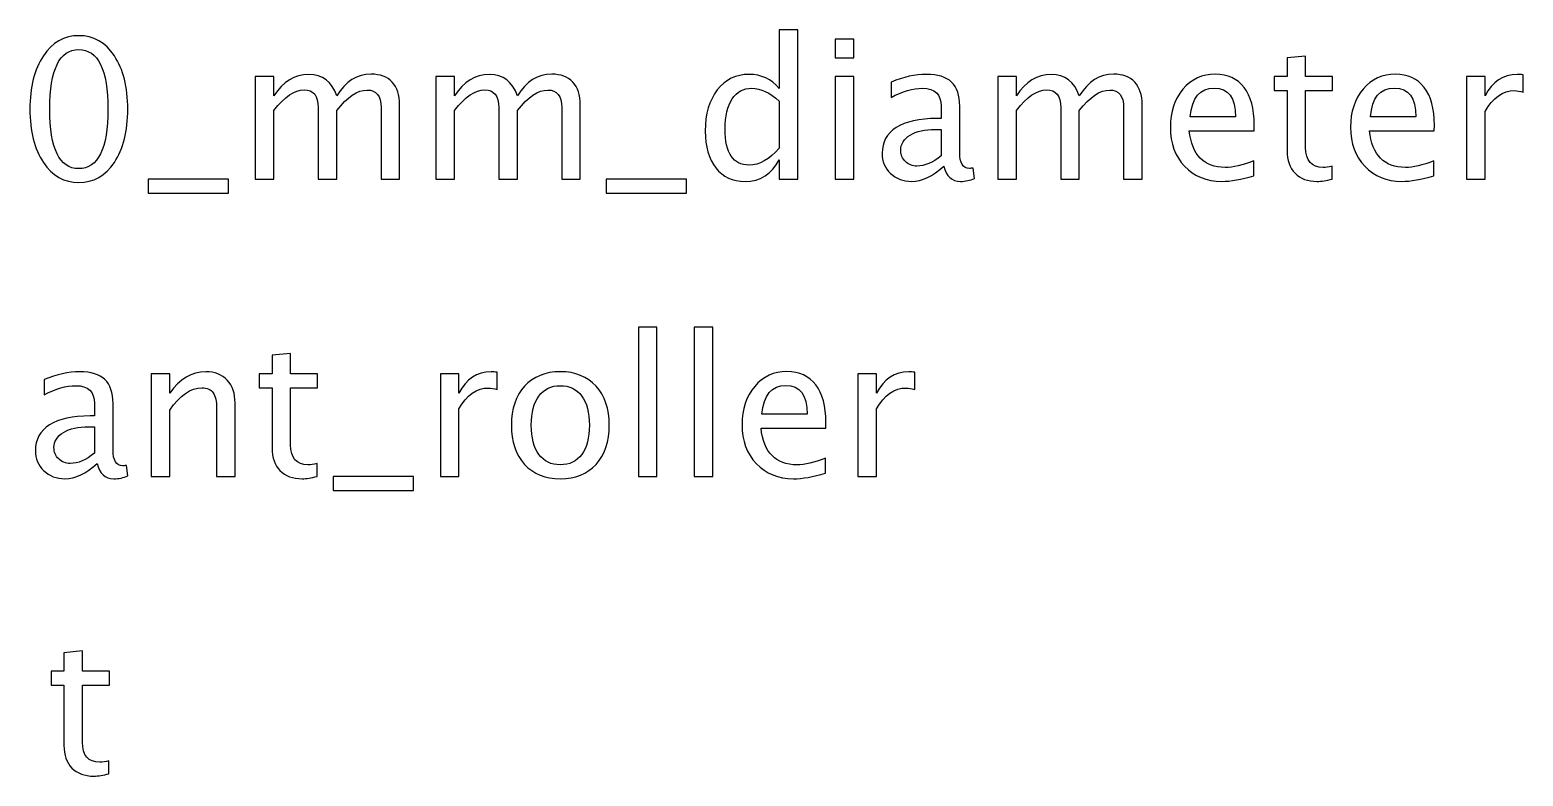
# Model space of a CAD drawing. Header units: centimetres. Extents: x -26.9 to 37.3, y -43.5 to 43.3.
# Drawn here: x 27.54 to 37.34, y 33.25 to 38.15 of the extents above; entities that cross this region are included whole.
import ezdxf

# ---------------------------------------------------------------- set-up
doc = ezdxf.new("R2010")
doc.units = ezdxf.units.CM
doc.header["$MEASUREMENT"] = 0
doc.layers.add('Layer 1', color=7, linetype='Continuous')

msp = doc.modelspace()

# ---------------------------------------------------------------- linework, layer by layer
at = {"layer": 'Layer 1'}
for points, knots in [([(32.46191, 37.17044), (32.46191, 37.17044), (32.46191, 37.29681), (32.46191, 37.29681), (32.46191, 37.29681), (32.41217, 37.2024), (32.33724, 37.1552), (32.23712, 37.1552), (32.23712, 37.1552), (32.15584, 37.1552), (32.09192, 37.18462), (32.04535, 37.24368), (32.04535, 37.24368), (31.99878, 37.30273), (31.9755, 37.38338), (31.9755, 37.48561), (31.9755, 37.48561), (31.9755, 37.59737), (32.00196, 37.68733), (32.05466, 37.75549), (32.05466, 37.75549), (32.10758, 37.82343), (32.17701, 37.85751), (32.26316, 37.85751), (32.26316, 37.85751), (32.34295, 37.85751), (32.40942, 37.82703), (32.46191, 37.76586), (32.46191, 37.76586), (32.46191, 37.76586), (32.46191, 38.14961), (32.46191, 38.14961), (32.46191, 38.14961), (32.46191, 38.14961), (32.58383, 38.14961), (32.58383, 38.14961), (32.58383, 38.14961), (32.58383, 38.14961), (32.58383, 37.17044), (32.58383, 37.17044), (32.58383, 37.17044), (32.58383, 37.17044), (32.46191, 37.17044), (32.46191, 37.17044)], [0, 0, 0, 0, 0.0833333, 0.0833333, 0.0833333, 0.0833333, 0.1666667, 0.1666667, 0.1666667, 0.1666667, 0.25, 0.25, 0.25, 0.25, 0.3333333, 0.3333333, 0.3333333, 0.3333333, 0.4166667, 0.4166667, 0.4166667, 0.4166667, 0.5, 0.5, 0.5, 0.5, 0.5833333, 0.5833333, 0.5833333, 0.5833333, 0.6666667, 0.6666667, 0.6666667, 0.6666667, 0.75, 0.75, 0.75, 0.75, 0.8333333, 0.8333333, 0.8333333, 0.8333333, 1, 1, 1, 1]), ([(27.86366, 37.14758), (27.76735, 37.14758), (27.68967, 37.19182), (27.63083, 37.28008), (27.63083, 37.28008), (27.57177, 37.36835), (27.54235, 37.48477), (27.54235, 37.62955), (27.54235, 37.62955), (27.54235, 37.77433), (27.57177, 37.89074), (27.63083, 37.97901), (27.63083, 37.97901), (27.68967, 38.06727), (27.76735, 38.11151), (27.86366, 38.11151), (27.86366, 38.11151), (27.96039, 38.11151), (28.03807, 38.06748), (28.09692, 37.97943), (28.09692, 37.97943), (28.15555, 37.89138), (28.18497, 37.77475), (28.18497, 37.62955), (28.18497, 37.62955), (28.18497, 37.48477), (28.15555, 37.36835), (28.09692, 37.28008), (28.09692, 37.28008), (28.03807, 37.19182), (27.96039, 37.14758), (27.86366, 37.14758)], [0, 0, 0, 0, 0.1111111, 0.1111111, 0.1111111, 0.1111111, 0.2222222, 0.2222222, 0.2222222, 0.2222222, 0.3333333, 0.3333333, 0.3333333, 0.3333333, 0.4444444, 0.4444444, 0.4444444, 0.4444444, 0.5555556, 0.5555556, 0.5555556, 0.5555556, 0.6666667, 0.6666667, 0.6666667, 0.6666667, 0.7777778, 0.7777778, 0.7777778, 0.7777778, 1, 1, 1, 1]), ([(32.82809, 37.96673), (32.82809, 37.96673), (32.82809, 38.08865), (32.82809, 38.08865), (32.82809, 38.08865), (32.82809, 38.08865), (32.95001, 38.08865), (32.95001, 38.08865), (32.95001, 38.08865), (32.95001, 38.08865), (32.95001, 37.96673), (32.95001, 37.96673), (32.95001, 37.96673), (32.95001, 37.96673), (32.82809, 37.96673), (32.82809, 37.96673)], [0, 0, 0, 0, 0.2, 0.2, 0.2, 0.2, 0.4, 0.4, 0.4, 0.4, 0.6, 0.6, 0.6, 0.6, 1, 1, 1, 1]), ([(27.86345, 37.23902), (27.99066, 37.23902), (28.05416, 37.3692), (28.05416, 37.62955), (28.05416, 37.62955), (28.05416, 37.8899), (27.99066, 38.02007), (27.86345, 38.02007), (27.86345, 38.02007), (27.73666, 38.02007), (27.67316, 37.8899), (27.67316, 37.62955), (27.67316, 37.62955), (27.67316, 37.3692), (27.73666, 37.23902), (27.86345, 37.23902)], [0, 0, 0, 0, 0.2, 0.2, 0.2, 0.2, 0.4, 0.4, 0.4, 0.4, 0.6, 0.6, 0.6, 0.6, 1, 1, 1, 1]), ([(36.09072, 37.17065), (36.05304, 37.16028), (36.02024, 37.1552), (35.99251, 37.1552), (35.99251, 37.1552), (35.93028, 37.1552), (35.88181, 37.17298), (35.84709, 37.20854), (35.84709, 37.20854), (35.81217, 37.2441), (35.79481, 37.29342), (35.79481, 37.35671), (35.79481, 37.35671), (35.79481, 37.35671), (35.79481, 37.7521), (35.79481, 37.7521), (35.79481, 37.7521), (35.79481, 37.7521), (35.71057, 37.7521), (35.71057, 37.7521), (35.71057, 37.7521), (35.71057, 37.7521), (35.71057, 37.84354), (35.71057, 37.84354), (35.71057, 37.84354), (35.71057, 37.84354), (35.79481, 37.84354), (35.79481, 37.84354), (35.79481, 37.84354), (35.79481, 37.84354), (35.79481, 37.96525), (35.79481, 37.96525), (35.79481, 37.96525), (35.79481, 37.96525), (35.91673, 37.97689), (35.91673, 37.97689), (35.91673, 37.97689), (35.91673, 37.97689), (35.91673, 37.84354), (35.91673, 37.84354), (35.91673, 37.84354), (35.91673, 37.84354), (36.09326, 37.84354), (36.09326, 37.84354), (36.09326, 37.84354), (36.09326, 37.84354), (36.09326, 37.7521), (36.09326, 37.7521), (36.09326, 37.7521), (36.09326, 37.7521), (35.91673, 37.7521), (35.91673, 37.7521), (35.91673, 37.7521), (35.91673, 37.7521), (35.91673, 37.37872), (35.91673, 37.37872), (35.91673, 37.37872), (35.91673, 37.29067), (35.95504, 37.24664), (36.03145, 37.24664), (36.03145, 37.24664), (36.04775, 37.24664), (36.06744, 37.24939), (36.09072, 37.25468), (36.09072, 37.25468), (36.09072, 37.25468), (36.09072, 37.17065), (36.09072, 37.17065)], [0, 0, 0, 0, 0.0555556, 0.0555556, 0.0555556, 0.0555556, 0.1111111, 0.1111111, 0.1111111, 0.1111111, 0.1666667, 0.1666667, 0.1666667, 0.1666667, 0.2222222, 0.2222222, 0.2222222, 0.2222222, 0.2777778, 0.2777778, 0.2777778, 0.2777778, 0.3333333, 0.3333333, 0.3333333, 0.3333333, 0.3888889, 0.3888889, 0.3888889, 0.3888889, 0.4444444, 0.4444444, 0.4444444, 0.4444444, 0.5, 0.5, 0.5, 0.5, 0.5555556, 0.5555556, 0.5555556, 0.5555556, 0.6111111, 0.6111111, 0.6111111, 0.6111111, 0.6666667, 0.6666667, 0.6666667, 0.6666667, 0.7222222, 0.7222222, 0.7222222, 0.7222222, 0.7777778, 0.7777778, 0.7777778, 0.7777778, 0.8333333, 0.8333333, 0.8333333, 0.8333333, 0.8888889, 0.8888889, 0.8888889, 0.8888889, 1, 1, 1, 1]), ([(29.02232, 37.17044), (29.02232, 37.17044), (29.02232, 37.84354), (29.02232, 37.84354), (29.02232, 37.84354), (29.02232, 37.84354), (29.14424, 37.84354), (29.14424, 37.84354), (29.14424, 37.84354), (29.14424, 37.84354), (29.14424, 37.71633), (29.14424, 37.71633), (29.14424, 37.71633), (29.20372, 37.81052), (29.27992, 37.85751), (29.37326, 37.85751), (29.37326, 37.85751), (29.46322, 37.85751), (29.52439, 37.81052), (29.55699, 37.71633), (29.55699, 37.71633), (29.61478, 37.81137), (29.69013, 37.85878), (29.78263, 37.85878), (29.78263, 37.85878), (29.84168, 37.85878), (29.88761, 37.84142), (29.92042, 37.8065), (29.92042, 37.8065), (29.95323, 37.77157), (29.96974, 37.72268), (29.96974, 37.65981), (29.96974, 37.65981), (29.96974, 37.65981), (29.96974, 37.17044), (29.96974, 37.17044), (29.96974, 37.17044), (29.96974, 37.17044), (29.84782, 37.17044), (29.84782, 37.17044), (29.84782, 37.17044), (29.84782, 37.17044), (29.84782, 37.63971), (29.84782, 37.63971), (29.84782, 37.63971), (29.84782, 37.71633), (29.81734, 37.75464), (29.75638, 37.75464), (29.75638, 37.75464), (29.69309, 37.75464), (29.62663, 37.70998), (29.55699, 37.62044), (29.55699, 37.62044), (29.55699, 37.62044), (29.55699, 37.17044), (29.55699, 37.17044), (29.55699, 37.17044), (29.55699, 37.17044), (29.43507, 37.17044), (29.43507, 37.17044), (29.43507, 37.17044), (29.43507, 37.17044), (29.43507, 37.64013), (29.43507, 37.64013), (29.43507, 37.64013), (29.43507, 37.71739), (29.40417, 37.75591), (29.34215, 37.75591), (29.34215, 37.75591), (29.28055, 37.75591), (29.21451, 37.71104), (29.14424, 37.62108), (29.14424, 37.62108), (29.14424, 37.62108), (29.14424, 37.17044), (29.14424, 37.17044), (29.14424, 37.17044), (29.14424, 37.17044), (29.02232, 37.17044), (29.02232, 37.17044)], [0, 0, 0, 0, 0.047619, 0.047619, 0.047619, 0.047619, 0.0952381, 0.0952381, 0.0952381, 0.0952381, 0.1428571, 0.1428571, 0.1428571, 0.1428571, 0.1904762, 0.1904762, 0.1904762, 0.1904762, 0.2380952, 0.2380952, 0.2380952, 0.2380952, 0.2857143, 0.2857143, 0.2857143, 0.2857143, 0.3333333, 0.3333333, 0.3333333, 0.3333333, 0.3809524, 0.3809524, 0.3809524, 0.3809524, 0.4285714, 0.4285714, 0.4285714, 0.4285714, 0.4761905, 0.4761905, 0.4761905, 0.4761905, 0.5238095, 0.5238095, 0.5238095, 0.5238095, 0.5714286, 0.5714286, 0.5714286, 0.5714286, 0.6190476, 0.6190476, 0.6190476, 0.6190476, 0.6666667, 0.6666667, 0.6666667, 0.6666667, 0.7142857, 0.7142857, 0.7142857, 0.7142857, 0.7619048, 0.7619048, 0.7619048, 0.7619048, 0.8095238, 0.8095238, 0.8095238, 0.8095238, 0.8571429, 0.8571429, 0.8571429, 0.8571429, 0.9047619, 0.9047619, 0.9047619, 0.9047619, 1, 1, 1, 1]), ([(30.20808, 37.17044), (30.20808, 37.17044), (30.20808, 37.84354), (30.20808, 37.84354), (30.20808, 37.84354), (30.20808, 37.84354), (30.33, 37.84354), (30.33, 37.84354), (30.33, 37.84354), (30.33, 37.84354), (30.33, 37.71633), (30.33, 37.71633), (30.33, 37.71633), (30.38948, 37.81052), (30.46568, 37.85751), (30.55902, 37.85751), (30.55902, 37.85751), (30.64898, 37.85751), (30.71015, 37.81052), (30.74275, 37.71633), (30.74275, 37.71633), (30.80054, 37.81137), (30.87589, 37.85878), (30.96839, 37.85878), (30.96839, 37.85878), (31.02744, 37.85878), (31.07337, 37.84142), (31.10618, 37.8065), (31.10618, 37.8065), (31.13899, 37.77157), (31.1555, 37.72268), (31.1555, 37.65981), (31.1555, 37.65981), (31.1555, 37.65981), (31.1555, 37.17044), (31.1555, 37.17044), (31.1555, 37.17044), (31.1555, 37.17044), (31.03358, 37.17044), (31.03358, 37.17044), (31.03358, 37.17044), (31.03358, 37.17044), (31.03358, 37.63971), (31.03358, 37.63971), (31.03358, 37.63971), (31.03358, 37.71633), (31.0031, 37.75464), (30.94214, 37.75464), (30.94214, 37.75464), (30.87885, 37.75464), (30.81239, 37.70998), (30.74275, 37.62044), (30.74275, 37.62044), (30.74275, 37.62044), (30.74275, 37.17044), (30.74275, 37.17044), (30.74275, 37.17044), (30.74275, 37.17044), (30.62083, 37.17044), (30.62083, 37.17044), (30.62083, 37.17044), (30.62083, 37.17044), (30.62083, 37.64013), (30.62083, 37.64013), (30.62083, 37.64013), (30.62083, 37.71739), (30.58993, 37.75591), (30.52791, 37.75591), (30.52791, 37.75591), (30.46631, 37.75591), (30.40027, 37.71104), (30.33, 37.62108), (30.33, 37.62108), (30.33, 37.62108), (30.33, 37.17044), (30.33, 37.17044), (30.33, 37.17044), (30.33, 37.17044), (30.20808, 37.17044), (30.20808, 37.17044)], [0, 0, 0, 0, 0.047619, 0.047619, 0.047619, 0.047619, 0.0952381, 0.0952381, 0.0952381, 0.0952381, 0.1428571, 0.1428571, 0.1428571, 0.1428571, 0.1904762, 0.1904762, 0.1904762, 0.1904762, 0.2380952, 0.2380952, 0.2380952, 0.2380952, 0.2857143, 0.2857143, 0.2857143, 0.2857143, 0.3333333, 0.3333333, 0.3333333, 0.3333333, 0.3809524, 0.3809524, 0.3809524, 0.3809524, 0.4285714, 0.4285714, 0.4285714, 0.4285714, 0.4761905, 0.4761905, 0.4761905, 0.4761905, 0.5238095, 0.5238095, 0.5238095, 0.5238095, 0.5714286, 0.5714286, 0.5714286, 0.5714286, 0.6190476, 0.6190476, 0.6190476, 0.6190476, 0.6666667, 0.6666667, 0.6666667, 0.6666667, 0.7142857, 0.7142857, 0.7142857, 0.7142857, 0.7619048, 0.7619048, 0.7619048, 0.7619048, 0.8095238, 0.8095238, 0.8095238, 0.8095238, 0.8571429, 0.8571429, 0.8571429, 0.8571429, 0.9047619, 0.9047619, 0.9047619, 0.9047619, 1, 1, 1, 1]), ([(32.82809, 37.17044), (32.82809, 37.17044), (32.82809, 37.84354), (32.82809, 37.84354), (32.82809, 37.84354), (32.82809, 37.84354), (32.95001, 37.84354), (32.95001, 37.84354), (32.95001, 37.84354), (32.95001, 37.84354), (32.95001, 37.17044), (32.95001, 37.17044), (32.95001, 37.17044), (32.95001, 37.17044), (32.82809, 37.17044), (32.82809, 37.17044)], [0, 0, 0, 0, 0.2, 0.2, 0.2, 0.2, 0.4, 0.4, 0.4, 0.4, 0.6, 0.6, 0.6, 0.6, 1, 1, 1, 1]), ([(33.54204, 37.25617), (33.46881, 37.18886), (33.39832, 37.1552), (33.33059, 37.1552), (33.33059, 37.1552), (33.27492, 37.1552), (33.22856, 37.17256), (33.19195, 37.20748), (33.19195, 37.20748), (33.15512, 37.24241), (33.1367, 37.28643), (33.1367, 37.33956), (33.1367, 37.33956), (33.1367, 37.41301), (33.1676, 37.46953), (33.22941, 37.5089), (33.22941, 37.5089), (33.29122, 37.54827), (33.37991, 37.56795), (33.49548, 37.56795), (33.49548, 37.56795), (33.49548, 37.56795), (33.52405, 37.56795), (33.52405, 37.56795), (33.52405, 37.56795), (33.52405, 37.56795), (33.52405, 37.64902), (33.52405, 37.64902), (33.52405, 37.64902), (33.52405, 37.72712), (33.48341, 37.76607), (33.40192, 37.76607), (33.40192, 37.76607), (33.33884, 37.76607), (33.26984, 37.74617), (33.19512, 37.70638), (33.19512, 37.70638), (33.19512, 37.70638), (33.19512, 37.80671), (33.19512, 37.80671), (33.19512, 37.80671), (33.27725, 37.84058), (33.35472, 37.85751), (33.42732, 37.85751), (33.42732, 37.85751), (33.50204, 37.85751), (33.55728, 37.84058), (33.59263, 37.8065), (33.59263, 37.8065), (33.62819, 37.77242), (33.64597, 37.71993), (33.64597, 37.64902), (33.64597, 37.64902), (33.64597, 37.64902), (33.64597, 37.34485), (33.64597, 37.34485), (33.64597, 37.34485), (33.64597, 37.27522), (33.66735, 37.24029), (33.71032, 37.24029), (33.71032, 37.24029), (33.71561, 37.24029), (33.72344, 37.24114), (33.73381, 37.24283), (33.73381, 37.24283), (33.73381, 37.24283), (33.74249, 37.1751), (33.74249, 37.1751), (33.74249, 37.1751), (33.71476, 37.16176), (33.68428, 37.1552), (33.65084, 37.1552), (33.65084, 37.1552), (33.5939, 37.1552), (33.55771, 37.18886), (33.54204, 37.25617)], [0, 0, 0, 0, 0.05, 0.05, 0.05, 0.05, 0.1, 0.1, 0.1, 0.1, 0.15, 0.15, 0.15, 0.15, 0.2, 0.2, 0.2, 0.2, 0.25, 0.25, 0.25, 0.25, 0.3, 0.3, 0.3, 0.3, 0.35, 0.35, 0.35, 0.35, 0.4, 0.4, 0.4, 0.4, 0.45, 0.45, 0.45, 0.45, 0.5, 0.5, 0.5, 0.5, 0.55, 0.55, 0.55, 0.55, 0.6, 0.6, 0.6, 0.6, 0.65, 0.65, 0.65, 0.65, 0.7, 0.7, 0.7, 0.7, 0.75, 0.75, 0.75, 0.75, 0.8, 0.8, 0.8, 0.8, 0.85, 0.85, 0.85, 0.85, 0.9, 0.9, 0.9, 0.9, 1, 1, 1, 1]), ([(33.89637, 37.17044), (33.89637, 37.17044), (33.89637, 37.84354), (33.89637, 37.84354), (33.89637, 37.84354), (33.89637, 37.84354), (34.01829, 37.84354), (34.01829, 37.84354), (34.01829, 37.84354), (34.01829, 37.84354), (34.01829, 37.71633), (34.01829, 37.71633), (34.01829, 37.71633), (34.07777, 37.81052), (34.15397, 37.85751), (34.24731, 37.85751), (34.24731, 37.85751), (34.33727, 37.85751), (34.39844, 37.81052), (34.43104, 37.71633), (34.43104, 37.71633), (34.48883, 37.81137), (34.56418, 37.85878), (34.65668, 37.85878), (34.65668, 37.85878), (34.71573, 37.85878), (34.76166, 37.84142), (34.79447, 37.8065), (34.79447, 37.8065), (34.82728, 37.77157), (34.84379, 37.72268), (34.84379, 37.65981), (34.84379, 37.65981), (34.84379, 37.65981), (34.84379, 37.17044), (34.84379, 37.17044), (34.84379, 37.17044), (34.84379, 37.17044), (34.72187, 37.17044), (34.72187, 37.17044), (34.72187, 37.17044), (34.72187, 37.17044), (34.72187, 37.63971), (34.72187, 37.63971), (34.72187, 37.63971), (34.72187, 37.71633), (34.69139, 37.75464), (34.63043, 37.75464), (34.63043, 37.75464), (34.56714, 37.75464), (34.50068, 37.70998), (34.43104, 37.62044), (34.43104, 37.62044), (34.43104, 37.62044), (34.43104, 37.17044), (34.43104, 37.17044), (34.43104, 37.17044), (34.43104, 37.17044), (34.30912, 37.17044), (34.30912, 37.17044), (34.30912, 37.17044), (34.30912, 37.17044), (34.30912, 37.64013), (34.30912, 37.64013), (34.30912, 37.64013), (34.30912, 37.71739), (34.27822, 37.75591), (34.2162, 37.75591), (34.2162, 37.75591), (34.1546, 37.75591), (34.08856, 37.71104), (34.01829, 37.62108), (34.01829, 37.62108), (34.01829, 37.62108), (34.01829, 37.17044), (34.01829, 37.17044), (34.01829, 37.17044), (34.01829, 37.17044), (33.89637, 37.17044), (33.89637, 37.17044)], [0, 0, 0, 0, 0.047619, 0.047619, 0.047619, 0.047619, 0.0952381, 0.0952381, 0.0952381, 0.0952381, 0.1428571, 0.1428571, 0.1428571, 0.1428571, 0.1904762, 0.1904762, 0.1904762, 0.1904762, 0.2380952, 0.2380952, 0.2380952, 0.2380952, 0.2857143, 0.2857143, 0.2857143, 0.2857143, 0.3333333, 0.3333333, 0.3333333, 0.3333333, 0.3809524, 0.3809524, 0.3809524, 0.3809524, 0.4285714, 0.4285714, 0.4285714, 0.4285714, 0.4761905, 0.4761905, 0.4761905, 0.4761905, 0.5238095, 0.5238095, 0.5238095, 0.5238095, 0.5714286, 0.5714286, 0.5714286, 0.5714286, 0.6190476, 0.6190476, 0.6190476, 0.6190476, 0.6666667, 0.6666667, 0.6666667, 0.6666667, 0.7142857, 0.7142857, 0.7142857, 0.7142857, 0.7619048, 0.7619048, 0.7619048, 0.7619048, 0.8095238, 0.8095238, 0.8095238, 0.8095238, 0.8571429, 0.8571429, 0.8571429, 0.8571429, 0.9047619, 0.9047619, 0.9047619, 0.9047619, 1, 1, 1, 1]), ([(35.57616, 37.19203), (35.49425, 37.16748), (35.42418, 37.1552), (35.36576, 37.1552), (35.36576, 37.1552), (35.26607, 37.1552), (35.185, 37.18822), (35.12256, 37.25405), (35.12256, 37.25405), (35.06012, 37.31988), (35.02879, 37.40518), (35.02879, 37.51017), (35.02879, 37.51017), (35.02879, 37.61198), (35.05631, 37.69559), (35.11155, 37.76099), (35.11155, 37.76099), (35.1668, 37.82618), (35.23749, 37.85878), (35.32364, 37.85878), (35.32364, 37.85878), (35.40513, 37.85878), (35.46821, 37.82978), (35.51266, 37.77179), (35.51266, 37.77179), (35.55711, 37.71379), (35.57934, 37.63166), (35.57934, 37.52519), (35.57934, 37.52519), (35.57934, 37.52519), (35.5787, 37.48794), (35.5787, 37.48794), (35.5787, 37.48794), (35.5787, 37.48794), (35.15325, 37.48794), (35.15325, 37.48794), (35.15325, 37.48794), (35.17103, 37.32707), (35.24956, 37.24664), (35.38862, 37.24664), (35.38862, 37.24664), (35.43964, 37.24664), (35.50208, 37.26103), (35.57616, 37.28982), (35.57616, 37.28982), (35.57616, 37.28982), (35.57616, 37.19203), (35.57616, 37.19203)], [0, 0, 0, 0, 0.0769231, 0.0769231, 0.0769231, 0.0769231, 0.1538462, 0.1538462, 0.1538462, 0.1538462, 0.2307692, 0.2307692, 0.2307692, 0.2307692, 0.3076923, 0.3076923, 0.3076923, 0.3076923, 0.3846154, 0.3846154, 0.3846154, 0.3846154, 0.4615385, 0.4615385, 0.4615385, 0.4615385, 0.5384615, 0.5384615, 0.5384615, 0.5384615, 0.6153846, 0.6153846, 0.6153846, 0.6153846, 0.6923077, 0.6923077, 0.6923077, 0.6923077, 0.7692308, 0.7692308, 0.7692308, 0.7692308, 0.8461538, 0.8461538, 0.8461538, 0.8461538, 1, 1, 1, 1]), ([(36.75874, 37.19203), (36.67683, 37.16748), (36.60676, 37.1552), (36.54834, 37.1552), (36.54834, 37.1552), (36.44865, 37.1552), (36.36758, 37.18822), (36.30514, 37.25405), (36.30514, 37.25405), (36.2427, 37.31988), (36.21137, 37.40518), (36.21137, 37.51017), (36.21137, 37.51017), (36.21137, 37.61198), (36.23889, 37.69559), (36.29413, 37.76099), (36.29413, 37.76099), (36.34938, 37.82618), (36.42007, 37.85878), (36.50622, 37.85878), (36.50622, 37.85878), (36.58771, 37.85878), (36.65079, 37.82978), (36.69524, 37.77179), (36.69524, 37.77179), (36.73969, 37.71379), (36.76192, 37.63166), (36.76192, 37.52519), (36.76192, 37.52519), (36.76192, 37.52519), (36.76128, 37.48794), (36.76128, 37.48794), (36.76128, 37.48794), (36.76128, 37.48794), (36.33583, 37.48794), (36.33583, 37.48794), (36.33583, 37.48794), (36.35361, 37.32707), (36.43214, 37.24664), (36.5712, 37.24664), (36.5712, 37.24664), (36.62222, 37.24664), (36.68466, 37.26103), (36.75874, 37.28982), (36.75874, 37.28982), (36.75874, 37.28982), (36.75874, 37.19203), (36.75874, 37.19203)], [0, 0, 0, 0, 0.0769231, 0.0769231, 0.0769231, 0.0769231, 0.1538462, 0.1538462, 0.1538462, 0.1538462, 0.2307692, 0.2307692, 0.2307692, 0.2307692, 0.3076923, 0.3076923, 0.3076923, 0.3076923, 0.3846154, 0.3846154, 0.3846154, 0.3846154, 0.4615385, 0.4615385, 0.4615385, 0.4615385, 0.5384615, 0.5384615, 0.5384615, 0.5384615, 0.6153846, 0.6153846, 0.6153846, 0.6153846, 0.6923077, 0.6923077, 0.6923077, 0.6923077, 0.7692308, 0.7692308, 0.7692308, 0.7692308, 0.8461538, 0.8461538, 0.8461538, 0.8461538, 1, 1, 1, 1]), ([(36.97231, 37.17044), (36.97231, 37.17044), (36.97231, 37.84354), (36.97231, 37.84354), (36.97231, 37.84354), (36.97231, 37.84354), (37.09423, 37.84354), (37.09423, 37.84354), (37.09423, 37.84354), (37.09423, 37.84354), (37.09423, 37.71633), (37.09423, 37.71633), (37.09423, 37.71633), (37.1427, 37.81052), (37.21298, 37.85751), (37.30526, 37.85751), (37.30526, 37.85751), (37.31775, 37.85751), (37.33087, 37.85645), (37.34442, 37.85434), (37.34442, 37.85434), (37.34442, 37.85434), (37.34442, 37.74025), (37.34442, 37.74025), (37.34442, 37.74025), (37.32325, 37.74723), (37.30463, 37.75083), (37.28854, 37.75083), (37.28854, 37.75083), (37.21107, 37.75083), (37.1463, 37.70511), (37.09423, 37.61346), (37.09423, 37.61346), (37.09423, 37.61346), (37.09423, 37.17044), (37.09423, 37.17044), (37.09423, 37.17044), (37.09423, 37.17044), (36.97231, 37.17044), (36.97231, 37.17044)], [0, 0, 0, 0, 0.0909091, 0.0909091, 0.0909091, 0.0909091, 0.1818182, 0.1818182, 0.1818182, 0.1818182, 0.2727273, 0.2727273, 0.2727273, 0.2727273, 0.3636364, 0.3636364, 0.3636364, 0.3636364, 0.4545455, 0.4545455, 0.4545455, 0.4545455, 0.5454545, 0.5454545, 0.5454545, 0.5454545, 0.6363636, 0.6363636, 0.6363636, 0.6363636, 0.7272727, 0.7272727, 0.7272727, 0.7272727, 0.8181818, 0.8181818, 0.8181818, 0.8181818, 1, 1, 1, 1]), ([(32.46191, 37.68246), (32.39862, 37.73813), (32.33872, 37.76607), (32.28199, 37.76607), (32.28199, 37.76607), (32.22611, 37.76607), (32.18293, 37.74279), (32.15224, 37.69601), (32.15224, 37.69601), (32.12155, 37.64944), (32.10631, 37.5834), (32.10631, 37.49789), (32.10631, 37.49789), (32.10631, 37.34062), (32.15838, 37.26188), (32.26273, 37.26188), (32.26273, 37.26188), (32.33047, 37.26188), (32.39693, 37.29892), (32.46191, 37.37279), (32.46191, 37.37279), (32.46191, 37.37279), (32.46191, 37.68246), (32.46191, 37.68246)], [0, 0, 0, 0, 0.1428571, 0.1428571, 0.1428571, 0.1428571, 0.2857143, 0.2857143, 0.2857143, 0.2857143, 0.4285714, 0.4285714, 0.4285714, 0.4285714, 0.5714286, 0.5714286, 0.5714286, 0.5714286, 0.7142857, 0.7142857, 0.7142857, 0.7142857, 1, 1, 1, 1]), ([(35.1596, 37.57938), (35.1596, 37.57938), (35.45678, 37.57938), (35.45678, 37.57938), (35.45678, 37.57938), (35.45678, 37.70469), (35.41, 37.76734), (35.31666, 37.76734), (35.31666, 37.76734), (35.22268, 37.76734), (35.1704, 37.70469), (35.1596, 37.57938)], [0, 0, 0, 0, 0.25, 0.25, 0.25, 0.25, 0.5, 0.5, 0.5, 0.5, 1, 1, 1, 1]), ([(36.34218, 37.57938), (36.34218, 37.57938), (36.63936, 37.57938), (36.63936, 37.57938), (36.63936, 37.57938), (36.63936, 37.70469), (36.59258, 37.76734), (36.49924, 37.76734), (36.49924, 37.76734), (36.40526, 37.76734), (36.35298, 37.70469), (36.34218, 37.57938)], [0, 0, 0, 0, 0.25, 0.25, 0.25, 0.25, 0.5, 0.5, 0.5, 0.5, 1, 1, 1, 1]), ([(33.52405, 37.32263), (33.52405, 37.32263), (33.52405, 37.49556), (33.52405, 37.49556), (33.52405, 37.49556), (33.52405, 37.49556), (33.48489, 37.49683), (33.48489, 37.49683), (33.48489, 37.49683), (33.41716, 37.49683), (33.36255, 37.48434), (33.32085, 37.45937), (33.32085, 37.45937), (33.27936, 37.43418), (33.25862, 37.40095), (33.25862, 37.35946), (33.25862, 37.35946), (33.25862, 37.33046), (33.26899, 37.30591), (33.28952, 37.2858), (33.28952, 37.2858), (33.31027, 37.26569), (33.33546, 37.25553), (33.3653, 37.25553), (33.3653, 37.25553), (33.4161, 37.25553), (33.46902, 37.27797), (33.52405, 37.32263)], [0, 0, 0, 0, 0.125, 0.125, 0.125, 0.125, 0.25, 0.25, 0.25, 0.25, 0.375, 0.375, 0.375, 0.375, 0.5, 0.5, 0.5, 0.5, 0.625, 0.625, 0.625, 0.625, 0.75, 0.75, 0.75, 0.75, 1, 1, 1, 1]), ([(28.31874, 37.079), (28.31874, 37.079), (28.31874, 37.17044), (28.31874, 37.17044), (28.31874, 37.17044), (28.31874, 37.17044), (28.84706, 37.17044), (28.84706, 37.17044), (28.84706, 37.17044), (28.84706, 37.17044), (28.84706, 37.079), (28.84706, 37.079), (28.84706, 37.079), (28.84706, 37.079), (28.31874, 37.079), (28.31874, 37.079)], [0, 0, 0, 0, 0.2, 0.2, 0.2, 0.2, 0.4, 0.4, 0.4, 0.4, 0.6, 0.6, 0.6, 0.6, 1, 1, 1, 1]), ([(31.32526, 37.079), (31.32526, 37.079), (31.32526, 37.17044), (31.32526, 37.17044), (31.32526, 37.17044), (31.32526, 37.17044), (31.85358, 37.17044), (31.85358, 37.17044), (31.85358, 37.17044), (31.85358, 37.17044), (31.85358, 37.079), (31.85358, 37.079), (31.85358, 37.079), (31.85358, 37.079), (31.32526, 37.079), (31.32526, 37.079)], [0, 0, 0, 0, 0.2, 0.2, 0.2, 0.2, 0.4, 0.4, 0.4, 0.4, 0.6, 0.6, 0.6, 0.6, 1, 1, 1, 1]), ([(31.53659, 35.21887), (31.53659, 35.21887), (31.53659, 36.19804), (31.53659, 36.19804), (31.53659, 36.19804), (31.53659, 36.19804), (31.65851, 36.19804), (31.65851, 36.19804), (31.65851, 36.19804), (31.65851, 36.19804), (31.65851, 35.21887), (31.65851, 35.21887), (31.65851, 35.21887), (31.65851, 35.21887), (31.53659, 35.21887), (31.53659, 35.21887)], [0, 0, 0, 0, 0.2, 0.2, 0.2, 0.2, 0.4, 0.4, 0.4, 0.4, 0.6, 0.6, 0.6, 0.6, 1, 1, 1, 1]), ([(31.90362, 35.21887), (31.90362, 35.21887), (31.90362, 36.19804), (31.90362, 36.19804), (31.90362, 36.19804), (31.90362, 36.19804), (32.02554, 36.19804), (32.02554, 36.19804), (32.02554, 36.19804), (32.02554, 36.19804), (32.02554, 35.21887), (32.02554, 35.21887), (32.02554, 35.21887), (32.02554, 35.21887), (31.90362, 35.21887), (31.90362, 35.21887)], [0, 0, 0, 0, 0.2, 0.2, 0.2, 0.2, 0.4, 0.4, 0.4, 0.4, 0.6, 0.6, 0.6, 0.6, 1, 1, 1, 1]), ([(29.42776, 35.21908), (29.39008, 35.20871), (29.35728, 35.20363), (29.32955, 35.20363), (29.32955, 35.20363), (29.26732, 35.20363), (29.21885, 35.22141), (29.18413, 35.25697), (29.18413, 35.25697), (29.14921, 35.29253), (29.13185, 35.34185), (29.13185, 35.40514), (29.13185, 35.40514), (29.13185, 35.40514), (29.13185, 35.80053), (29.13185, 35.80053), (29.13185, 35.80053), (29.13185, 35.80053), (29.04761, 35.80053), (29.04761, 35.80053), (29.04761, 35.80053), (29.04761, 35.80053), (29.04761, 35.89197), (29.04761, 35.89197), (29.04761, 35.89197), (29.04761, 35.89197), (29.13185, 35.89197), (29.13185, 35.89197), (29.13185, 35.89197), (29.13185, 35.89197), (29.13185, 36.01368), (29.13185, 36.01368), (29.13185, 36.01368), (29.13185, 36.01368), (29.25377, 36.02532), (29.25377, 36.02532), (29.25377, 36.02532), (29.25377, 36.02532), (29.25377, 35.89197), (29.25377, 35.89197), (29.25377, 35.89197), (29.25377, 35.89197), (29.4303, 35.89197), (29.4303, 35.89197), (29.4303, 35.89197), (29.4303, 35.89197), (29.4303, 35.80053), (29.4303, 35.80053), (29.4303, 35.80053), (29.4303, 35.80053), (29.25377, 35.80053), (29.25377, 35.80053), (29.25377, 35.80053), (29.25377, 35.80053), (29.25377, 35.42715), (29.25377, 35.42715), (29.25377, 35.42715), (29.25377, 35.3391), (29.29208, 35.29507), (29.36849, 35.29507), (29.36849, 35.29507), (29.38479, 35.29507), (29.40448, 35.29782), (29.42776, 35.30311), (29.42776, 35.30311), (29.42776, 35.30311), (29.42776, 35.21908), (29.42776, 35.21908)], [0, 0, 0, 0, 0.0555556, 0.0555556, 0.0555556, 0.0555556, 0.1111111, 0.1111111, 0.1111111, 0.1111111, 0.1666667, 0.1666667, 0.1666667, 0.1666667, 0.2222222, 0.2222222, 0.2222222, 0.2222222, 0.2777778, 0.2777778, 0.2777778, 0.2777778, 0.3333333, 0.3333333, 0.3333333, 0.3333333, 0.3888889, 0.3888889, 0.3888889, 0.3888889, 0.4444444, 0.4444444, 0.4444444, 0.4444444, 0.5, 0.5, 0.5, 0.5, 0.5555556, 0.5555556, 0.5555556, 0.5555556, 0.6111111, 0.6111111, 0.6111111, 0.6111111, 0.6666667, 0.6666667, 0.6666667, 0.6666667, 0.7222222, 0.7222222, 0.7222222, 0.7222222, 0.7777778, 0.7777778, 0.7777778, 0.7777778, 0.8333333, 0.8333333, 0.8333333, 0.8333333, 0.8888889, 0.8888889, 0.8888889, 0.8888889, 1, 1, 1, 1]), ([(27.98419, 35.3046), (27.91096, 35.23729), (27.84047, 35.20363), (27.77274, 35.20363), (27.77274, 35.20363), (27.71707, 35.20363), (27.67071, 35.22099), (27.6341, 35.25591), (27.6341, 35.25591), (27.59727, 35.29084), (27.57885, 35.33486), (27.57885, 35.38799), (27.57885, 35.38799), (27.57885, 35.46144), (27.60975, 35.51796), (27.67156, 35.55733), (27.67156, 35.55733), (27.73337, 35.5967), (27.82206, 35.61638), (27.93763, 35.61638), (27.93763, 35.61638), (27.93763, 35.61638), (27.9662, 35.61638), (27.9662, 35.61638), (27.9662, 35.61638), (27.9662, 35.61638), (27.9662, 35.69745), (27.9662, 35.69745), (27.9662, 35.69745), (27.9662, 35.77555), (27.92556, 35.8145), (27.84407, 35.8145), (27.84407, 35.8145), (27.78099, 35.8145), (27.71199, 35.7946), (27.63727, 35.75481), (27.63727, 35.75481), (27.63727, 35.75481), (27.63727, 35.85514), (27.63727, 35.85514), (27.63727, 35.85514), (27.7194, 35.88901), (27.79687, 35.90594), (27.86947, 35.90594), (27.86947, 35.90594), (27.94419, 35.90594), (27.99943, 35.88901), (28.03478, 35.85493), (28.03478, 35.85493), (28.07034, 35.82085), (28.08812, 35.76836), (28.08812, 35.69745), (28.08812, 35.69745), (28.08812, 35.69745), (28.08812, 35.39328), (28.08812, 35.39328), (28.08812, 35.39328), (28.08812, 35.32365), (28.1095, 35.28872), (28.15247, 35.28872), (28.15247, 35.28872), (28.15776, 35.28872), (28.16559, 35.28957), (28.17596, 35.29126), (28.17596, 35.29126), (28.17596, 35.29126), (28.18464, 35.22353), (28.18464, 35.22353), (28.18464, 35.22353), (28.15691, 35.21019), (28.12643, 35.20363), (28.09299, 35.20363), (28.09299, 35.20363), (28.03605, 35.20363), (27.99986, 35.23729), (27.98419, 35.3046)], [0, 0, 0, 0, 0.05, 0.05, 0.05, 0.05, 0.1, 0.1, 0.1, 0.1, 0.15, 0.15, 0.15, 0.15, 0.2, 0.2, 0.2, 0.2, 0.25, 0.25, 0.25, 0.25, 0.3, 0.3, 0.3, 0.3, 0.35, 0.35, 0.35, 0.35, 0.4, 0.4, 0.4, 0.4, 0.45, 0.45, 0.45, 0.45, 0.5, 0.5, 0.5, 0.5, 0.55, 0.55, 0.55, 0.55, 0.6, 0.6, 0.6, 0.6, 0.65, 0.65, 0.65, 0.65, 0.7, 0.7, 0.7, 0.7, 0.75, 0.75, 0.75, 0.75, 0.8, 0.8, 0.8, 0.8, 0.85, 0.85, 0.85, 0.85, 0.9, 0.9, 0.9, 0.9, 1, 1, 1, 1]), ([(28.33852, 35.21887), (28.33852, 35.21887), (28.33852, 35.89197), (28.33852, 35.89197), (28.33852, 35.89197), (28.33852, 35.89197), (28.46044, 35.89197), (28.46044, 35.89197), (28.46044, 35.89197), (28.46044, 35.89197), (28.46044, 35.76476), (28.46044, 35.76476), (28.46044, 35.76476), (28.525, 35.85895), (28.60416, 35.90594), (28.69772, 35.90594), (28.69772, 35.90594), (28.75656, 35.90594), (28.80334, 35.88753), (28.83784, 35.85048), (28.83784, 35.85048), (28.87234, 35.81365), (28.8897, 35.76391), (28.8897, 35.70168), (28.8897, 35.70168), (28.8897, 35.70168), (28.8897, 35.21887), (28.8897, 35.21887), (28.8897, 35.21887), (28.8897, 35.21887), (28.76778, 35.21887), (28.76778, 35.21887), (28.76778, 35.21887), (28.76778, 35.21887), (28.76778, 35.66189), (28.76778, 35.66189), (28.76778, 35.66189), (28.76778, 35.71184), (28.76037, 35.7474), (28.74577, 35.76857), (28.74577, 35.76857), (28.73095, 35.78995), (28.70661, 35.80053), (28.67253, 35.80053), (28.67253, 35.80053), (28.5976, 35.80053), (28.5269, 35.75164), (28.46044, 35.65385), (28.46044, 35.65385), (28.46044, 35.65385), (28.46044, 35.21887), (28.46044, 35.21887), (28.46044, 35.21887), (28.46044, 35.21887), (28.33852, 35.21887), (28.33852, 35.21887)], [0, 0, 0, 0, 0.0666667, 0.0666667, 0.0666667, 0.0666667, 0.1333333, 0.1333333, 0.1333333, 0.1333333, 0.2, 0.2, 0.2, 0.2, 0.2666667, 0.2666667, 0.2666667, 0.2666667, 0.3333333, 0.3333333, 0.3333333, 0.3333333, 0.4, 0.4, 0.4, 0.4, 0.4666667, 0.4666667, 0.4666667, 0.4666667, 0.5333333, 0.5333333, 0.5333333, 0.5333333, 0.6, 0.6, 0.6, 0.6, 0.6666667, 0.6666667, 0.6666667, 0.6666667, 0.7333333, 0.7333333, 0.7333333, 0.7333333, 0.8, 0.8, 0.8, 0.8, 0.8666667, 0.8666667, 0.8666667, 0.8666667, 1, 1, 1, 1]), ([(30.23675, 35.21887), (30.23675, 35.21887), (30.23675, 35.89197), (30.23675, 35.89197), (30.23675, 35.89197), (30.23675, 35.89197), (30.35867, 35.89197), (30.35867, 35.89197), (30.35867, 35.89197), (30.35867, 35.89197), (30.35867, 35.76476), (30.35867, 35.76476), (30.35867, 35.76476), (30.40714, 35.85895), (30.47742, 35.90594), (30.5697, 35.90594), (30.5697, 35.90594), (30.58219, 35.90594), (30.59531, 35.90488), (30.60886, 35.90277), (30.60886, 35.90277), (30.60886, 35.90277), (30.60886, 35.78868), (30.60886, 35.78868), (30.60886, 35.78868), (30.58769, 35.79566), (30.56907, 35.79926), (30.55298, 35.79926), (30.55298, 35.79926), (30.47551, 35.79926), (30.41074, 35.75354), (30.35867, 35.66189), (30.35867, 35.66189), (30.35867, 35.66189), (30.35867, 35.21887), (30.35867, 35.21887), (30.35867, 35.21887), (30.35867, 35.21887), (30.23675, 35.21887), (30.23675, 35.21887)], [0, 0, 0, 0, 0.0909091, 0.0909091, 0.0909091, 0.0909091, 0.1818182, 0.1818182, 0.1818182, 0.1818182, 0.2727273, 0.2727273, 0.2727273, 0.2727273, 0.3636364, 0.3636364, 0.3636364, 0.3636364, 0.4545455, 0.4545455, 0.4545455, 0.4545455, 0.5454545, 0.5454545, 0.5454545, 0.5454545, 0.6363636, 0.6363636, 0.6363636, 0.6363636, 0.7272727, 0.7272727, 0.7272727, 0.7272727, 0.8181818, 0.8181818, 0.8181818, 0.8181818, 1, 1, 1, 1]), ([(31.02436, 35.20363), (30.92551, 35.20363), (30.8472, 35.23517), (30.78962, 35.29825), (30.78962, 35.29825), (30.73184, 35.36132), (30.70305, 35.44705), (30.70305, 35.55521), (30.70305, 35.55521), (30.70305, 35.66316), (30.73184, 35.74867), (30.78962, 35.81154), (30.78962, 35.81154), (30.8472, 35.8744), (30.92551, 35.90594), (31.02436, 35.90594), (31.02436, 35.90594), (31.12321, 35.90594), (31.20153, 35.8744), (31.2591, 35.81154), (31.2591, 35.81154), (31.31688, 35.74867), (31.34567, 35.66316), (31.34567, 35.55521), (31.34567, 35.55521), (31.34567, 35.44705), (31.31688, 35.36132), (31.2591, 35.29825), (31.2591, 35.29825), (31.20153, 35.23517), (31.12321, 35.20363), (31.02436, 35.20363)], [0, 0, 0, 0, 0.1111111, 0.1111111, 0.1111111, 0.1111111, 0.2222222, 0.2222222, 0.2222222, 0.2222222, 0.3333333, 0.3333333, 0.3333333, 0.3333333, 0.4444444, 0.4444444, 0.4444444, 0.4444444, 0.5555556, 0.5555556, 0.5555556, 0.5555556, 0.6666667, 0.6666667, 0.6666667, 0.6666667, 0.7777778, 0.7777778, 0.7777778, 0.7777778, 1, 1, 1, 1]), ([(32.76468, 35.24046), (32.68277, 35.21591), (32.6127, 35.20363), (32.55428, 35.20363), (32.55428, 35.20363), (32.45459, 35.20363), (32.37352, 35.23665), (32.31108, 35.30248), (32.31108, 35.30248), (32.24864, 35.36831), (32.21731, 35.45361), (32.21731, 35.5586), (32.21731, 35.5586), (32.21731, 35.66041), (32.24483, 35.74402), (32.30007, 35.80942), (32.30007, 35.80942), (32.35532, 35.87461), (32.42601, 35.90721), (32.51216, 35.90721), (32.51216, 35.90721), (32.59365, 35.90721), (32.65673, 35.87821), (32.70118, 35.82022), (32.70118, 35.82022), (32.74563, 35.76222), (32.76786, 35.68009), (32.76786, 35.57362), (32.76786, 35.57362), (32.76786, 35.57362), (32.76722, 35.53637), (32.76722, 35.53637), (32.76722, 35.53637), (32.76722, 35.53637), (32.34177, 35.53637), (32.34177, 35.53637), (32.34177, 35.53637), (32.35955, 35.3755), (32.43808, 35.29507), (32.57714, 35.29507), (32.57714, 35.29507), (32.62816, 35.29507), (32.6906, 35.30946), (32.76468, 35.33825), (32.76468, 35.33825), (32.76468, 35.33825), (32.76468, 35.24046), (32.76468, 35.24046)], [0, 0, 0, 0, 0.0769231, 0.0769231, 0.0769231, 0.0769231, 0.1538462, 0.1538462, 0.1538462, 0.1538462, 0.2307692, 0.2307692, 0.2307692, 0.2307692, 0.3076923, 0.3076923, 0.3076923, 0.3076923, 0.3846154, 0.3846154, 0.3846154, 0.3846154, 0.4615385, 0.4615385, 0.4615385, 0.4615385, 0.5384615, 0.5384615, 0.5384615, 0.5384615, 0.6153846, 0.6153846, 0.6153846, 0.6153846, 0.6923077, 0.6923077, 0.6923077, 0.6923077, 0.7692308, 0.7692308, 0.7692308, 0.7692308, 0.8461538, 0.8461538, 0.8461538, 0.8461538, 1, 1, 1, 1]), ([(32.97825, 35.21887), (32.97825, 35.21887), (32.97825, 35.89197), (32.97825, 35.89197), (32.97825, 35.89197), (32.97825, 35.89197), (33.10017, 35.89197), (33.10017, 35.89197), (33.10017, 35.89197), (33.10017, 35.89197), (33.10017, 35.76476), (33.10017, 35.76476), (33.10017, 35.76476), (33.14864, 35.85895), (33.21892, 35.90594), (33.3112, 35.90594), (33.3112, 35.90594), (33.32369, 35.90594), (33.33681, 35.90488), (33.35036, 35.90277), (33.35036, 35.90277), (33.35036, 35.90277), (33.35036, 35.78868), (33.35036, 35.78868), (33.35036, 35.78868), (33.32919, 35.79566), (33.31057, 35.79926), (33.29448, 35.79926), (33.29448, 35.79926), (33.21701, 35.79926), (33.15224, 35.75354), (33.10017, 35.66189), (33.10017, 35.66189), (33.10017, 35.66189), (33.10017, 35.21887), (33.10017, 35.21887), (33.10017, 35.21887), (33.10017, 35.21887), (32.97825, 35.21887), (32.97825, 35.21887)], [0, 0, 0, 0, 0.0909091, 0.0909091, 0.0909091, 0.0909091, 0.1818182, 0.1818182, 0.1818182, 0.1818182, 0.2727273, 0.2727273, 0.2727273, 0.2727273, 0.3636364, 0.3636364, 0.3636364, 0.3636364, 0.4545455, 0.4545455, 0.4545455, 0.4545455, 0.5454545, 0.5454545, 0.5454545, 0.5454545, 0.6363636, 0.6363636, 0.6363636, 0.6363636, 0.7272727, 0.7272727, 0.7272727, 0.7272727, 0.8181818, 0.8181818, 0.8181818, 0.8181818, 1, 1, 1, 1]), ([(31.02415, 35.29507), (31.08447, 35.29507), (31.13146, 35.31772), (31.16491, 35.36323), (31.16491, 35.36323), (31.19814, 35.40852), (31.21486, 35.47266), (31.21486, 35.55521), (31.21486, 35.55521), (31.21486, 35.63755), (31.19814, 35.70147), (31.16491, 35.74677), (31.16491, 35.74677), (31.13146, 35.79185), (31.08447, 35.8145), (31.02415, 35.8145), (31.02415, 35.8145), (30.96361, 35.8145), (30.91662, 35.79185), (30.8836, 35.74677), (30.8836, 35.74677), (30.85037, 35.70147), (30.83386, 35.63755), (30.83386, 35.55521), (30.83386, 35.55521), (30.83386, 35.47266), (30.85037, 35.40852), (30.8836, 35.36323), (30.8836, 35.36323), (30.91662, 35.31772), (30.96361, 35.29507), (31.02415, 35.29507)], [0, 0, 0, 0, 0.1111111, 0.1111111, 0.1111111, 0.1111111, 0.2222222, 0.2222222, 0.2222222, 0.2222222, 0.3333333, 0.3333333, 0.3333333, 0.3333333, 0.4444444, 0.4444444, 0.4444444, 0.4444444, 0.5555556, 0.5555556, 0.5555556, 0.5555556, 0.6666667, 0.6666667, 0.6666667, 0.6666667, 0.7777778, 0.7777778, 0.7777778, 0.7777778, 1, 1, 1, 1]), ([(32.34812, 35.62781), (32.34812, 35.62781), (32.6453, 35.62781), (32.6453, 35.62781), (32.6453, 35.62781), (32.6453, 35.75312), (32.59852, 35.81577), (32.50518, 35.81577), (32.50518, 35.81577), (32.4112, 35.81577), (32.35892, 35.75312), (32.34812, 35.62781)], [0, 0, 0, 0, 0.25, 0.25, 0.25, 0.25, 0.5, 0.5, 0.5, 0.5, 1, 1, 1, 1]), ([(27.9662, 35.37106), (27.9662, 35.37106), (27.9662, 35.54399), (27.9662, 35.54399), (27.9662, 35.54399), (27.9662, 35.54399), (27.92704, 35.54526), (27.92704, 35.54526), (27.92704, 35.54526), (27.85931, 35.54526), (27.8047, 35.53277), (27.763, 35.5078), (27.763, 35.5078), (27.72151, 35.48261), (27.70077, 35.44938), (27.70077, 35.40789), (27.70077, 35.40789), (27.70077, 35.37889), (27.71114, 35.35434), (27.73167, 35.33423), (27.73167, 35.33423), (27.75242, 35.31412), (27.77761, 35.30396), (27.80745, 35.30396), (27.80745, 35.30396), (27.85825, 35.30396), (27.91117, 35.3264), (27.9662, 35.37106)], [0, 0, 0, 0, 0.125, 0.125, 0.125, 0.125, 0.25, 0.25, 0.25, 0.25, 0.375, 0.375, 0.375, 0.375, 0.5, 0.5, 0.5, 0.5, 0.625, 0.625, 0.625, 0.625, 0.75, 0.75, 0.75, 0.75, 1, 1, 1, 1]), ([(29.53317, 35.12743), (29.53317, 35.12743), (29.53317, 35.21887), (29.53317, 35.21887), (29.53317, 35.21887), (29.53317, 35.21887), (30.06149, 35.21887), (30.06149, 35.21887), (30.06149, 35.21887), (30.06149, 35.21887), (30.06149, 35.12743), (30.06149, 35.12743), (30.06149, 35.12743), (30.06149, 35.12743), (29.53317, 35.12743), (29.53317, 35.12743)], [0, 0, 0, 0, 0.2, 0.2, 0.2, 0.2, 0.4, 0.4, 0.4, 0.4, 0.6, 0.6, 0.6, 0.6, 1, 1, 1, 1]), ([(28.06166, 33.26751), (28.02398, 33.25714), (27.99118, 33.25206), (27.96345, 33.25206), (27.96345, 33.25206), (27.90122, 33.25206), (27.85275, 33.26984), (27.81803, 33.3054), (27.81803, 33.3054), (27.78311, 33.34096), (27.76575, 33.39028), (27.76575, 33.45357), (27.76575, 33.45357), (27.76575, 33.45357), (27.76575, 33.84896), (27.76575, 33.84896), (27.76575, 33.84896), (27.76575, 33.84896), (27.68151, 33.84896), (27.68151, 33.84896), (27.68151, 33.84896), (27.68151, 33.84896), (27.68151, 33.9404), (27.68151, 33.9404), (27.68151, 33.9404), (27.68151, 33.9404), (27.76575, 33.9404), (27.76575, 33.9404), (27.76575, 33.9404), (27.76575, 33.9404), (27.76575, 34.06211), (27.76575, 34.06211), (27.76575, 34.06211), (27.76575, 34.06211), (27.88767, 34.07375), (27.88767, 34.07375), (27.88767, 34.07375), (27.88767, 34.07375), (27.88767, 33.9404), (27.88767, 33.9404), (27.88767, 33.9404), (27.88767, 33.9404), (28.0642, 33.9404), (28.0642, 33.9404), (28.0642, 33.9404), (28.0642, 33.9404), (28.0642, 33.84896), (28.0642, 33.84896), (28.0642, 33.84896), (28.0642, 33.84896), (27.88767, 33.84896), (27.88767, 33.84896), (27.88767, 33.84896), (27.88767, 33.84896), (27.88767, 33.47558), (27.88767, 33.47558), (27.88767, 33.47558), (27.88767, 33.38753), (27.92598, 33.3435), (28.00239, 33.3435), (28.00239, 33.3435), (28.01869, 33.3435), (28.03838, 33.34625), (28.06166, 33.35154), (28.06166, 33.35154), (28.06166, 33.35154), (28.06166, 33.26751), (28.06166, 33.26751)], [0, 0, 0, 0, 0.0555556, 0.0555556, 0.0555556, 0.0555556, 0.1111111, 0.1111111, 0.1111111, 0.1111111, 0.1666667, 0.1666667, 0.1666667, 0.1666667, 0.2222222, 0.2222222, 0.2222222, 0.2222222, 0.2777778, 0.2777778, 0.2777778, 0.2777778, 0.3333333, 0.3333333, 0.3333333, 0.3333333, 0.3888889, 0.3888889, 0.3888889, 0.3888889, 0.4444444, 0.4444444, 0.4444444, 0.4444444, 0.5, 0.5, 0.5, 0.5, 0.5555556, 0.5555556, 0.5555556, 0.5555556, 0.6111111, 0.6111111, 0.6111111, 0.6111111, 0.6666667, 0.6666667, 0.6666667, 0.6666667, 0.7222222, 0.7222222, 0.7222222, 0.7222222, 0.7777778, 0.7777778, 0.7777778, 0.7777778, 0.8333333, 0.8333333, 0.8333333, 0.8333333, 0.8888889, 0.8888889, 0.8888889, 0.8888889, 1, 1, 1, 1])]:
    msp.add_open_spline(points, degree=3, knots=knots, dxfattribs=at)

doc.saveas('drawing.dxf')
